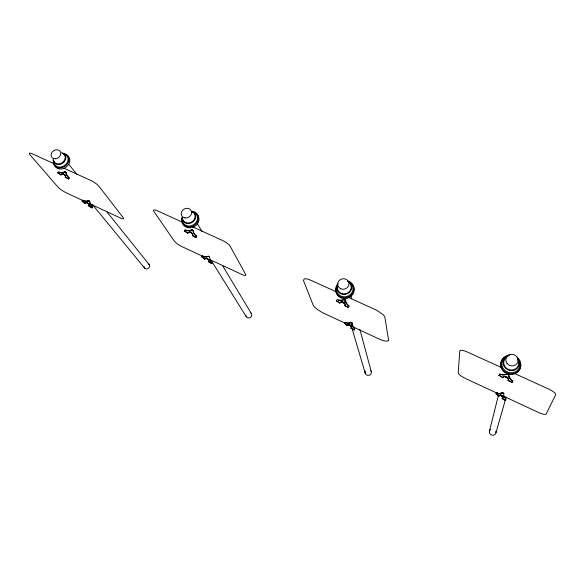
<?xml version="1.0" encoding="UTF-8"?>
<svg xmlns="http://www.w3.org/2000/svg" width="585" height="585" viewBox="0 0 585 585"><rect width="100%" height="100%" fill="white"/><g stroke="black" fill="none" stroke-linecap="round" stroke-linejoin="round"><path stroke-width="0.88" d="M193.832 233.174A9.067 8.651 1.3 0 1 193.313 231.792L193.291 230.614M66.288 173.694L65.959 172.378L66.288 173.694A8.731 8.095 -8.6 0 0 68.343 177.255L69.235 177.935L68.708 178.988L65.323 177.35L65.344 176.67A1.93 1.784 -9.7 0 0 64.606 174.623L64.686 174.922M88.81 206L89.227 205.606A1.806 1.718 54.7 0 0 88.576 203.521L87.377 203.01L88.298 203.529A1.799 1.718 54.6 0 1 88.986 205.671L88.81 206L91.867 207.872L92.598 206.805L91.801 206.066A8.168 7.766 57.4 0 1 89.973 202.388L89.585 201.467M350.444 325.604L349.596 325.048L350.444 325.604A1.952 1.66 -85 0 1 351.029 327.79L350.861 328.17L354.276 330.057L354.751 328.916L353.991 328.163A8.863 7.495 -85.5 0 1 352.287 324.236C353.121 322.978 350.751 323.066 352.331 323.329M502.881 393.332L503.751 393.617L503.707 394.575A9.36 7.137 -82.7 0 0 505.316 398.626L506.04 399.387L505.572 400.608L502.113 398.685L502.274 398.275A2.069 1.587 -82.2 0 0 501.711 395.943L502.347 396.023M489.396 431.35L498.5 395.021M495.985 432.673L506.2 396.988M506.998 377.581L505.784 376.974L506.998 377.581A2.267 2.128 50.9 0 1 508.131 380.111L507.97 380.55L512.021 382.502L512.84 381.04L511.736 380.213A10.325 9.645 50.3 0 1 508.935 375.848L508.606 374.634M512.021 382.502L512.84 381.04M190.505 232.479L191.536 233.079L190.505 232.479A1.996 1.909 -0.7 0 0 188.092 232.867L187.843 233.21L184.472 231.148L185.189 229.861L186.322 230.278A9.082 8.636 -0.2 0 0 190.886 230.197C191.653 229.057 192.238 230.636 191.683 229.737M507.97 380.55L508.482 379.957A2.274 2.128 50.9 0 0 507.37 377.442M502.113 398.685L502.976 398.4A2.069 1.587 -82.2 0 0 502.712 396.396M344.967 305.238A2.106 2.033 30.1 0 0 344.009 302.898L344.148 302.672A2.106 2.04 30.1 0 1 345.113 305.012L344.799 305.641L348.601 307.483L349.245 306.035L348.214 305.268A9.579 9.228 31.1 0 1 345.706 301.202L345.442 300.083L345.567 301.436A9.565 9.221 31.1 0 0 345.837 302.182M350.861 328.17L351.541 327.841A1.96 1.667 -85 0 0 350.941 325.589L350.941 325.589M191.734 232.859A1.996 1.909 -0.6 0 1 192.575 235.031C191.982 236.355 196.714 238.841 196.494 236.011L195.536 235.287A9.075 8.658 1.3 0 1 193.284 231.499L193.313 231.792M196.004 237.422L196.494 236.011M207.931 259.228L207.112 258.716L208.048 259.214A1.857 1.718 85.9 0 1 208.633 261.429L208.457 261.78L211.814 263.63L212.304 262.563L211.514 261.817A8.417 7.737 85.5 0 1 209.737 258.022L209.423 257.173M208.457 261.78L208.991 261.415A1.857 1.718 85.9 0 0 208.362 259.257M192.421 235.696L192.604 235.324A1.996 1.909 -0.6 0 0 191.763 233.144L191.683 233.108M91.867 207.872L92.598 206.805M68.708 178.988L69.081 177.599L68.189 176.919A8.746 8.102 -8.6 0 1 66.134 173.357M65.323 177.35L65.505 176.999A1.923 1.784 -9.7 0 0 64.767 174.959M344.06 302.635L345.091 300.719M336.302 300.8L339.914 302.993L336.302 300.8L337.187 299.491L338.386 299.93A9.565 9.221 27.9 0 0 343.154 299.812L344.236 299.425L343.015 300.046A9.55 9.214 27.9 0 1 340.653 300.405M496.621 392.791L497.506 393.222A9.418 7.247 -83 0 0 501.162 393.083L501.813 392.572L502.712 392.798L501.857 393.2A9.426 7.247 -83 0 1 498.201 393.339L496.621 392.791L495.97 393.88L498.581 396.06L498.793 395.694M498.581 396.06L499.488 395.811A2.069 1.587 -82.3 0 1 501.418 395.321L500.723 395.204M495.97 393.88L496.665 393.997L497.316 392.908M191.229 231.024L191.939 229.846M502.756 377.72L502.99 377.318A2.267 2.128 50.9 0 1 505.564 376.798L505.908 376.645A2.274 2.128 50.8 0 0 503.334 377.164L502.756 377.72L498.888 375.373L499.956 374.049L501.235 374.517A10.296 9.652 49.3 0 0 506.208 374.363L505.864 374.524A10.281 9.638 49.3 0 1 502.149 374.875M344.799 305.641L348.601 307.483M498.888 375.373L499.956 374.049M346.02 322.774A8.914 7.598 -86.1 0 0 349.83 322.803L351.241 322.503L350.349 322.847A8.921 7.598 -86.1 0 1 346.532 322.818L345.084 322.32L344.411 323.329L347.154 325.516L347.373 325.172A1.96 1.667 -85 0 1 349.384 324.799L349.442 324.851M347.154 325.516L347.885 325.223A1.96 1.667 -85 0 1 349.903 324.843C355.139 328.192 345.567 323.827 349.918 324.836M339.914 302.993L340.294 302.394A2.106 2.04 29.8 0 1 342.773 301.926M344.411 323.329L345.603 322.364M502.252 392.813L502.69 392.849M209.693 257.261L208.421 256.128L207.733 256.625A8.482 7.832 83.6 0 1 203.807 256.449L202.483 256.003L201.796 256.932L204.626 259.118L204.852 258.804M204.626 259.118L205.211 258.789A1.857 1.718 85.7 0 1 207.287 258.504L206.922 258.526A1.857 1.718 85.7 0 0 205.203 258.511M187.843 233.21L188.056 232.574A1.996 1.909 -0.7 0 1 190.447 232.157M201.796 256.932L202.841 255.981M184.472 231.148L185.189 229.861M84.679 201.035A8.241 7.824 53.4 0 0 87.691 201.057L87.933 200.991A8.248 7.832 53.5 0 1 83.926 200.706L82.946 200.231L82.01 201.167L84.898 203.346L85.125 203.046A1.806 1.718 54.3 0 1 85.483 202.776M84.898 203.346L85.366 202.98A1.806 1.726 54.4 0 1 87.472 202.776M60.994 174.995L61.242 174.681A1.923 1.784 -9.7 0 1 63.553 174.293L63.392 173.957A1.93 1.784 -9.7 0 0 61.074 174.345L60.994 174.995L57.644 172.714L58.398 171.785L59.48 172.18A8.753 8.08 -9.1 0 0 63.867 172.129L64.65 171.697L65.33 172.282M82.01 201.167L82.946 200.231M505.864 374.524L506.983 374.1M202.483 256.003L203.448 256.471A8.475 7.824 83.6 0 0 207.375 256.639L208.443 256.215M64.028 172.465L65.074 171.91L65.82 172.553M87.691 201.057C89.527 200.845 87.479 200.107 89.527 201.021M508.935 375.848L508.592 376.001A10.318 9.631 50.4 0 0 509.082 377.201M88.642 200.626L88.723 201.021M87.596 202.827C84.006 201.701 92.225 206.139 87.596 202.827L87.238 202.841A1.806 1.718 54.3 0 0 85.907 202.615M350.517 322.35L351.029 322.393M349.83 322.803L350.349 322.847M351.768 324.192L352.287 324.236M508.628 375.007C510.193 374.78 505.747 372.799 506.851 374.195M354.232 328.872L354.751 328.916M501.162 393.083L501.857 393.2M503.056 393.5L503.751 393.617M345.435 300.485C347.11 300.368 342.517 298.24 344.068 299.798M503.392 393.617C505.235 393.866 501.425 391.665 501.813 392.776M89.856 201.664L88.883 200.984M351.877 323.315C353.852 323.739 349.845 321.304 350.642 322.606M499.627 374.21L500.899 374.678M65.929 172.772C67.867 173.094 62.953 170.44 65.162 172.326M192.816 230.768C195.119 231.47 190.608 228.508 191.8 230.132M344.836 300.068L345.325 300.156L344.419 299.827M502.815 393.23L503.407 393.332L502.844 392.908M336.309 291.835L311.659 280.61C309.684 279.886 303.41 276.683 303.491 280.595L313.165 305.173L314.459 306.993L317.991 309.933L322.701 312.748L345.304 323.293M348.631 297.451L376.85 310.328L383.387 314.832L384.82 317.019L388.659 340.631C385.281 342.203 381.413 339.731 378.202 338.605L352.711 326.737M54.134 163.749L32.541 153.906A7.349 1.536 33.1 0 0 29.996 154.813L57.886 186.981A7.51 1.499 32.4 0 0 66.412 192.882L83.779 200.962M64.109 168.29L90.69 180.399A7.334 1.631 32.4 0 1 98.975 186.286L123.186 217.613A6.377 1.338 31.7 0 1 120.166 217.891L89.563 203.653M182.498 222.227L157.745 210.951A7.459 1.755 31.5 0 0 153.833 211.346L174.228 240.998A7.649 1.696 30.9 0 0 182.527 246.892L204.64 257.181M192.392 226.739L222.088 240.267A7.517 1.85 30.5 0 1 230.11 246.146L245.737 274.533A6.552 1.499 30 0 1 241.503 274.321L209.554 259.462M501.484 367.563L467.576 352.111A8.387 2.194 26 0 0 459.766 350.985L458.216 372.864A8.599 2.062 26.1 0 0 465.74 378.619L498.808 393.997M514.72 373.588L548.628 389.04A8.768 2.245 24.5 0 1 555.691 394.758L546.127 414.048A7.598 1.784 24.9 0 1 538.485 412.454L503.765 396.308M347.775 324.441L351.066 325.977M508.314 380.396L512.372 382.356M192.392 235.411L195.975 237.137M65.162 177.014L68.555 178.652M82.704 200.297L83.692 200.772A8.241 7.824 53.4 0 0 84.342 200.962M208.933 256.508L208.552 256.53M89.659 201.584L89.183 201.335M351.271 322.869L351.98 323.088L350.985 322.642M89.205 201.218L89.49 201.138M192.626 230.183L192.158 230.205M499.224 375.219L503.093 377.566M184.429 230.856L187.814 232.918M57.644 172.714L60.833 174.659M89.052 205.942L92.108 207.807M208.823 261.766L211.814 263.63M351.38 328.222L354.276 330.057M502.815 398.809L505.572 400.608M342.635 302.16L342.715 302.211A2.106 2.033 29.8 0 0 340.156 302.628M82.244 201.101L85.139 203.28M196.516 236.296L195.565 235.579A9.067 8.651 1.3 0 1 195.054 235.031M202.154 256.917L204.984 259.104M344.923 323.373L347.665 325.56M496.665 393.997L499.276 396.184M92.357 206.863L91.552 206.132A8.161 7.759 57.3 0 1 90.931 205.298M92.042 204.106L144.809 268.332M68.825 164.334L76.818 174.301M106.492 211.339L149.285 264.756M211.141 260.347L246.307 316.763M197.445 223.814L202.132 231.623M222.761 265.956L251.36 313.56M352.09 328.66L365.245 373.34M350.737 295.374L351.68 298.869M359.907 329.45L371.19 371.395M190.886 230.197L190.915 230.49A9.067 8.629 -0.2 0 1 189.028 230.797M62.281 153.233A8.322 6.896 -34.1 0 1 68.854 160.67A8.322 6.896 -34.1 0 1 59.414 167.975A8.322 6.896 -34.1 0 1 53.418 160.1M148.305 263.864A2.888 2.552 -35.8 0 1 149.416 266.979A2.888 2.552 -35.8 0 1 146.272 268.946A2.888 2.552 -35.8 0 1 144.064 266.519M66.317 154.93A8.307 6.881 -34.1 0 1 66.324 166.996A8.307 6.881 -34.1 0 1 54.208 164.312M63.282 153.943A7.495 6.208 -34.1 0 1 67.911 160.941A7.495 6.208 -34.1 0 1 59.904 167.142A7.495 6.208 -34.1 0 1 53.908 161.204M61.535 152.78A6.698 5.536 -34.1 0 1 65.659 159.025A6.698 5.536 -34.1 0 1 58.507 164.568A6.698 5.536 -34.1 0 1 53.147 159.266M62.617 153.35A6.26 5.177 -34.1 0 1 62.61 162.433A6.26 5.177 -34.1 0 1 53.491 160.422M90.748 205.006A8.161 7.759 57.3 0 1 90.419 204.399M90.134 203.77A8.161 7.759 57.3 0 1 89.812 202.783M63.304 172.619A8.738 8.073 -9.1 0 1 59.999 172.59M517.155 357.252A10.091 9.389 15.2 0 1 516.782 372.206A10.091 9.389 15.2 0 1 501.484 367.46A10.091 9.389 15.2 0 1 509.798 354.971M495.817 431.006A3.371 3.196 25.8 0 1 494.135 434.984A3.371 3.196 25.8 0 1 489.813 433.543A3.371 3.196 25.8 0 1 490.749 429.317M520.628 364.426A10.069 9.367 15.3 0 1 513.447 374.232A10.069 9.367 15.3 0 1 501.667 368.916A10.069 9.367 15.3 0 1 504.789 357.274M518.178 359.556A9.089 8.453 15.2 0 1 515.546 371.746A9.089 8.453 15.2 0 1 502.749 367.768A9.089 8.453 15.2 0 1 507.634 356.272M517.732 358.817A8.124 7.554 15 0 1 515.385 369.705A8.124 7.554 15 0 1 503.941 366.151A8.124 7.554 15 0 1 508.306 355.885M517.345 358.949A7.598 7.064 15 0 1 515.692 368.813A7.598 7.064 15 0 1 505.126 366.89A7.598 7.064 15 0 1 506.8 357.033M499.122 395.336A2.069 1.587 -82.3 0 1 499.51 395.102M499.926 394.992A2.069 1.587 -82.3 0 1 500.336 395.029M504.065 397.617A9.353 7.137 -82.7 0 1 503.897 397.295M503.473 396.286A9.353 7.137 -82.7 0 1 503.356 395.935M511.385 380.367A10.318 9.631 50.4 0 1 510.493 379.402M509.966 378.707A10.318 9.631 50.4 0 1 509.279 377.588M192.282 211.178A8.716 7.671 -29.9 0 1 198.132 220.318A8.716 7.671 -29.9 0 1 187.661 226.841A8.716 7.671 -29.9 0 1 181.847 217.678M250.892 313.012A2.991 2.771 -31.2 0 1 249.978 317.692A2.991 2.771 -31.2 0 1 245.897 315.381M197.116 214.322A8.695 7.656 -29.9 0 1 194.381 226.636A8.695 7.656 -29.9 0 1 182.388 222.739M191.997 211.858A7.846 6.903 -29.9 0 1 197.416 219.47A7.846 6.903 -29.9 0 1 189.138 226.059A7.846 6.903 -29.9 0 1 182.308 219.58M192.363 211.375A7.013 6.164 -29.9 0 1 195.244 218.79A7.013 6.164 -29.9 0 1 187.588 223.558A7.013 6.164 -29.9 0 1 182.067 217.795M192.019 211.565A6.559 5.762 -29.9 0 1 194.71 218.49A6.559 5.762 -29.9 0 1 187.551 222.951A6.559 5.762 -29.9 0 1 182.388 217.561M211.156 261.831A8.409 7.729 85.5 0 1 210.944 261.553M210.739 261.276A8.409 7.729 85.5 0 1 210.366 260.676M210.044 260.054A8.409 7.729 85.5 0 1 209.774 259.404M187.873 230.79A9.067 8.629 -0.2 0 1 186.359 230.57M194.812 234.739A9.067 8.651 1.3 0 1 194.001 233.503M347.512 280.793A9.243 8.599 -15.7 0 1 353.062 292.602A9.243 8.599 -15.7 0 1 339.614 296.478A9.243 8.599 -15.7 0 1 337.998 283.535M370.839 370.685A3.13 3.02 -10.7 0 1 370.349 374.554A3.13 3.02 -10.7 0 1 366.334 374.809A3.13 3.02 -10.7 0 1 365.428 371.036M349.918 282.54A9.221 8.585 -15.7 0 1 353.289 293.458A9.221 8.585 -15.7 0 1 342.006 298.255A9.221 8.585 -15.7 0 1 336.068 288.427M348.55 282.007A8.322 7.744 -15.7 0 1 352.104 292.376A8.322 7.744 -15.7 0 1 340.931 296.09A8.322 7.744 -15.7 0 1 337.413 285.714M347.724 281.246A7.437 6.918 -15.7 0 1 350.898 290.511A7.437 6.918 -15.7 0 1 340.909 293.831A7.437 6.918 -15.7 0 1 337.764 284.559M348.938 282.401A6.954 6.464 -15.7 0 1 350.123 290.65A6.954 6.464 -15.7 0 1 341.625 293.473A6.954 6.464 -15.7 0 1 337.523 286.197M353.267 327.834A8.848 7.488 -85.5 0 1 353.077 327.541M352.558 326.613A8.848 7.488 -85.5 0 1 352.404 326.291M352.141 325.611A8.848 7.488 -85.5 0 1 351.841 324.551M340.251 300.405A9.55 9.214 27.9 0 1 338.254 300.163M348.075 305.494A9.565 9.221 31.1 0 1 346.561 303.615M346.357 303.264A9.565 9.221 31.1 0 1 345.991 302.555M342.766 302.24L343.878 302.84L342.766 302.24M206.388 258.277L208.786 259.733L206.388 258.277M189.752 231.96L192.304 233.561L189.752 231.96M500.972 395.482L502.113 396.038L500.972 395.482M62.8 173.723L65.242 175.339L62.8 173.723M63.516 174.228L64.489 174.871L63.516 174.228M55.612 158.74A5.119 4.219 -34 0 0 60.284 151.566A5.119 4.219 -34 0 0 51.897 152.436A5.119 4.219 -34 0 0 55.612 158.74M506.983 363.373A6.216 5.777 14.7 0 0 517.645 362.671A6.216 5.777 14.7 0 0 511.334 354.334A6.216 5.777 14.7 0 0 506.983 363.373M500.482 395.592A1.601 0.38 25.6 0 0 502.932 396.513A1.601 0.38 25.6 0 0 501.184 395.219A1.601 0.38 25.6 0 0 500.482 395.592M505.213 377.054A1.733 0.439 25.3 0 0 507.897 378.064A1.733 0.439 25.3 0 0 506.113 376.652A1.733 0.439 25.3 0 0 505.213 377.054M184.984 217.956A5.36 4.702 -29.8 0 0 191.449 211.426A5.36 4.702 -29.8 0 0 182.776 210.059A5.36 4.702 -29.8 0 0 184.984 217.956M340.719 288.793A5.689 5.28 -15.8 0 0 348.974 283.535A5.689 5.28 -15.8 0 0 340.273 279.63A5.689 5.28 -15.8 0 0 340.719 288.793M342.444 302.46A1.587 0.402 28.3 0 0 344.711 303.293A1.587 0.402 28.3 0 0 342.81 301.86A1.587 0.402 28.3 0 0 342.444 302.46"/></g></svg>
